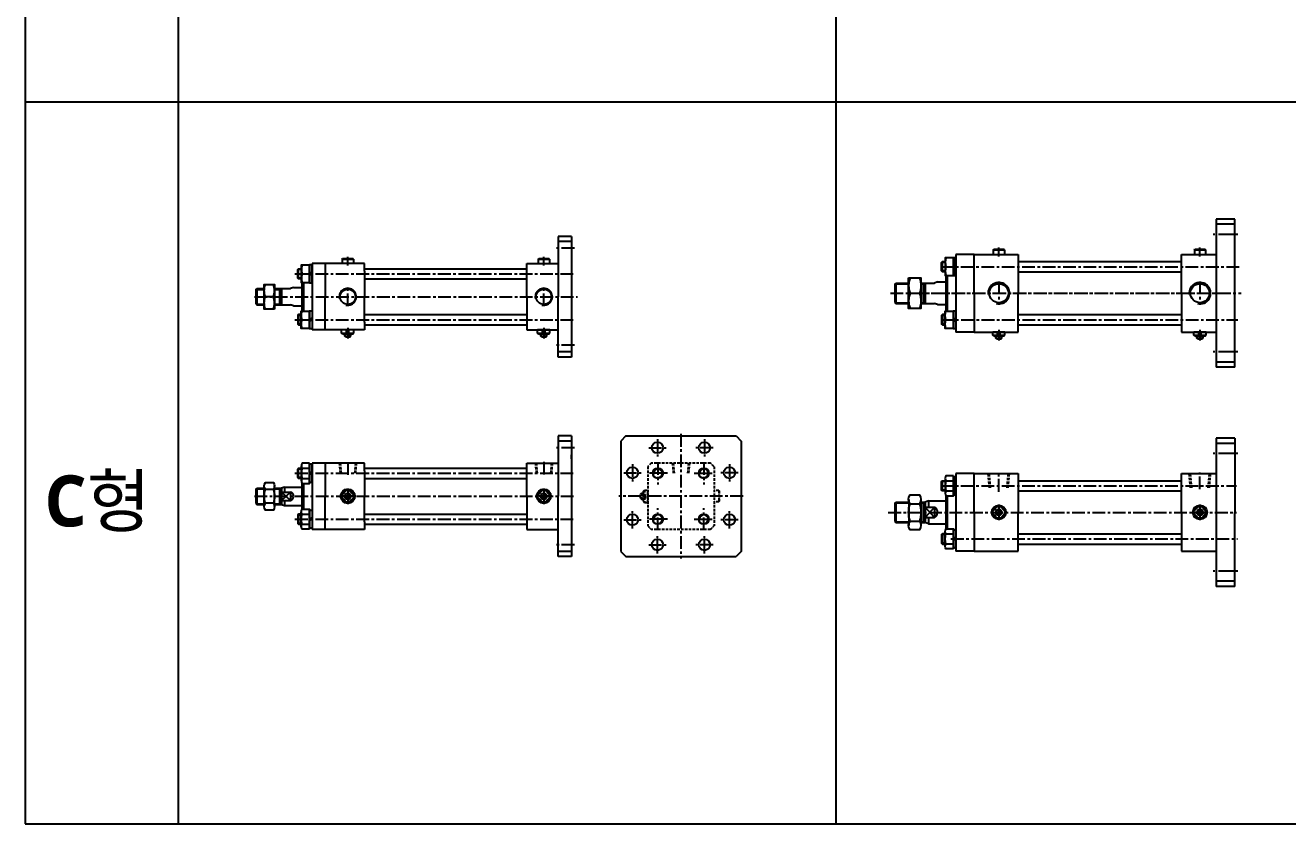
# Model space of a CAD drawing. Extents: x -819 to 29893, y -8942 to 9886.
# Drawn here: x 0 to 1237, y 2786 to 3568 of the extents above; entities that cross this region are included whole.
import ezdxf

# ---------------------------------------------------------------- set-up
doc = ezdxf.new("R2010")
doc.units = 0
doc.header["$LTSCALE"] = 10
doc.header["$MEASUREMENT"] = 0
for name, pattern in [('CENTER', [2, 1.25, -0.25, 0.25, -0.25]), ('CENTERX2', [4, 2.5, -0.5, 0.5, -0.5]), ('HIDDEN', [0.375, 0.25, -0.125])]:
    doc.linetypes.add(name, pattern=pattern)
doc.layers.get('0').update_dxf_attribs({"linetype": 'CONTINUOUS'})
doc.layers.get('DEFPOINTS').update_dxf_attribs({"linetype": 'CONTINUOUS'})
for name, color, linetype in [('CEN', 1, 'CENTERX2'), ('CENTER', 1, 'CENTER'), ('ML', 7, 'CONTINUOUS'), ('THIN', 3, 'CONTINUOUS')]:
    doc.layers.add(name, color=color, linetype=linetype)
doc.styles.add('문자', font='romans.shx')

msp = doc.modelspace()

# ---------------------------------------------------------------- linework, layer by layer
for p, q in [((0, 4349.7), (0, 2785.7)), ((150, 2785.7), (150, 4349.7)), ((794, 4349.7), (794, 2785.7)), ((0, 3492.7), (5072.2, 3492.7)), ((0, 2785.7), (5072.2, 2785.7))]:
    msp.add_line(p, q)
at = {"layer": 'CEN', "color": 1, "linetype": 'CENTER', "ltscale": 1.5}
for p, q in [((1187.6, 3362.8), (1163.6, 3362.8)), ((1187.6, 3247.8), (1163.6, 3247.8)), ((1187.6, 3148.2), (1163.6, 3148.2)), ((1187.6, 3033.2), (1163.6, 3033.2))]:
    msp.add_line(p, q, dxfattribs=at)
at = {"layer": 'CEN', "color": 1, "linetype": 'CENTER'}
for p, q in [((537.9, 3349.3), (518.9, 3349.3)), ((537.9, 3254.3), (518.9, 3254.3)), ((537.9, 3154), (518.9, 3154)), ((610.7, 3154), (627.7, 3154)), ((619.2, 3162.5), (619.2, 3145.5)), ((673.7, 3154), (656.7, 3154)), ((665.2, 3162.5), (665.2, 3145.5)), ((586.2, 3129.5), (603.2, 3129.5)), ((594.7, 3138), (594.7, 3121)), ((698.2, 3129.5), (681.2, 3129.5)), ((689.7, 3138), (689.7, 3121)), ((594.7, 3075), (594.7, 3092)), ((689.7, 3075), (689.7, 3092)), ((586.2, 3083.5), (603.2, 3083.5)), ((698.2, 3083.5), (681.2, 3083.5)), ((619.2, 3050.5), (619.2, 3067.5)), ((665.2, 3050.5), (665.2, 3067.5)), ((537.9, 3059), (518.9, 3059)), ((610.7, 3059), (627.7, 3059)), ((673.7, 3059), (656.7, 3059))]:
    msp.add_line(p, q, dxfattribs=at)
at = {"layer": 'CENTER'}
for p, q in [((629.1, 3129), (610.2, 3129)), ((619.7, 3139.8), (619.7, 3118.1)), ((655.2, 3129), (674.1, 3129)), ((664.7, 3139.8), (664.7, 3118.1)), ((619.7, 3073.1), (619.7, 3094.8)), ((664.7, 3073.1), (664.7, 3094.8)), ((629.1, 3084), (610.2, 3084)), ((655.2, 3084), (674.1, 3084))]:
    msp.add_line(p, q, dxfattribs=at)
at = {"layer": 'DEFPOINTS', "color": 0, "linetype": 'ByBlock'}
msp.add_point((1184.6, 3163.2), dxfattribs=at)
at = {"layer": 'ML'}
for p, q in [((1166.6, 3377.8), (1166.6, 3232.8)), ((1184.6, 3377.8), (1166.6, 3377.8)), ((1184.6, 3232.8), (1184.6, 3377.8)), ((1184.6, 3372.8), (1166.6, 3372.8)), ((521.9, 3360.8), (521.9, 3301.8)), ((534.9, 3360.8), (521.9, 3360.8)), ((534.9, 3355.8), (521.9, 3355.8)), ((534.9, 3360.8), (534.9, 3242.8)), ((310.4, 3338.8), (310.9, 3339.3)), ((310.9, 3339.3), (320.9, 3339.3)), ((321.4, 3338.8), (320.9, 3339.3)), ((502.4, 3338.8), (502.9, 3339.3)), ((502.9, 3339.3), (512.9, 3339.3)), ((513.4, 3338.8), (512.9, 3339.3)), ((911.6, 3343.3), (911.6, 3267.3)), ((929.6, 3343.3), (911.6, 3343.3)), ((929.6, 3305.3), (929.6, 3343.3)), ((929.6, 3343.3), (972.6, 3343.3)), ((948.1, 3347.8), (948.6, 3348.3)), ((948.1, 3347.8), (959.1, 3347.8)), ((948.1, 3343.3), (959.1, 3343.3)), ((948.6, 3348.3), (958.6, 3348.3)), ((959.1, 3347.8), (958.6, 3348.3)), ((972.6, 3343.3), (972.6, 3305.3)), ((1132.6, 3305.3), (1132.6, 3343.3)), ((1132.6, 3343.3), (1166.6, 3343.3)), ((1145.1, 3347.8), (1145.6, 3348.3)), ((1145.1, 3347.8), (1156.1, 3347.8)), ((1145.1, 3343.3), (1156.1, 3343.3)), ((1145.6, 3348.3), (1155.6, 3348.3)), ((1156.1, 3347.8), (1155.6, 3348.3)), ((267.7, 3319.3), (267.7, 3329.3)), ((280.9, 3334.3), (280.9, 3269.3)), ((293.9, 3334.3), (280.9, 3334.3)), ((332.4, 3334.3), (293.9, 3334.3)), ((293.9, 3334.3), (293.9, 3301.8)), ((310.4, 3338.8), (321.4, 3338.8)), ((332.4, 3326.8), (332.4, 3334.3)), ((332.4, 3326.8), (332.4, 3301.8)), ((491.4, 3301.8), (491.4, 3334.3)), ((491.4, 3334.3), (521.9, 3334.3)), ((502.4, 3338.8), (513.4, 3338.8)), ((898.4, 3326.3), (898.4, 3336.3)), ((901.8, 3331.3), (909.1, 3331.3)), ((909.1, 3333.3), (911.6, 3330.8)), ((909.1, 3331.8), (911.6, 3329.3)), ((270.9, 3315.8), (270.9, 3287.8)), ((271.2, 3324.3), (278.4, 3324.3)), ((272.4, 3315.8), (272.4, 3287.8)), ((278.4, 3326.3), (280.9, 3323.8)), ((278.4, 3324.8), (280.9, 3322.3)), ((852.6, 3315.3), (852.6, 3295.3)), ((879.6, 3315.3), (879.6, 3295.3)), ((881.6, 3315.3), (881.6, 3295.3)), ((893.6, 3316.5), (890.6, 3315.3)), ((901.6, 3322.8), (901.6, 3287.8)), ((903.1, 3322.8), (903.1, 3287.8)), ((225.9, 3308.8), (226.9, 3309.8)), ((225.9, 3308.8), (225.9, 3294.8)), ((226.9, 3309.8), (226.9, 3293.8)), ((244.1, 3301.8), (235.2, 3301.8)), ((248.9, 3309.8), (248.9, 3293.8)), ((250.9, 3309.8), (250.9, 3293.8)), ((262.9, 3310.8), (259.9, 3309.8)), ((293.9, 3269.3), (293.9, 3301.8)), ((332.4, 3276.8), (332.4, 3301.8)), ((491.4, 3301.8), (491.4, 3269.3)), ((521.9, 3242.8), (521.9, 3301.8)), ((865.2, 3305.3), (875.9, 3305.3)), ((929.6, 3305.3), (929.6, 3267.3)), ((972.6, 3267.3), (972.6, 3305.3)), ((1132.6, 3305.3), (1132.6, 3267.3)), ((225.9, 3294.8), (226.9, 3293.8)), ((262.9, 3292.8), (259.9, 3293.8)), ((893.6, 3294.1), (890.6, 3295.3)), ((267.7, 3284.3), (267.7, 3274.3)), ((271.2, 3279.3), (278.4, 3279.3)), ((278.4, 3278.8), (280.9, 3281.3)), ((278.4, 3277.3), (280.9, 3279.8)), ((898.4, 3284.3), (898.4, 3274.3)), ((901.8, 3279.3), (909.1, 3279.3)), ((909.1, 3278.8), (911.6, 3281.3)), ((909.1, 3277.3), (911.6, 3279.8)), ((293.9, 3269.3), (280.9, 3269.3)), ((332.4, 3269.3), (293.9, 3269.3)), ((321.9, 3269.3), (309.9, 3269.3)), ((309.9, 3266.3), (309.9, 3269.3)), ((309.9, 3266.3), (314.7, 3266.3)), ((310.9, 3265.3), (309.9, 3266.3)), ((320.9, 3265.3), (310.9, 3265.3)), ((312.9, 3263.3), (312.9, 3265.3)), ((314.7, 3265.3), (314.7, 3269.3)), ((317.1, 3265.3), (317.1, 3269.3)), ((317.1, 3266.3), (321.9, 3266.3)), ((318.9, 3263.3), (318.9, 3265.3)), ((320.9, 3265.3), (321.9, 3266.3)), ((321.9, 3266.3), (321.9, 3269.3)), ((332.4, 3276.8), (332.4, 3269.3)), ((491.4, 3269.3), (521.9, 3269.3)), ((513.9, 3269.3), (501.9, 3269.3)), ((501.9, 3266.3), (501.9, 3269.3)), ((501.9, 3266.3), (506.7, 3266.3)), ((502.9, 3265.3), (501.9, 3266.3)), ((512.9, 3265.3), (502.9, 3265.3)), ((504.9, 3263.3), (504.9, 3265.3)), ((506.7, 3265.3), (506.7, 3269.3)), ((509.1, 3265.3), (509.1, 3269.3)), ((509.1, 3266.3), (513.9, 3266.3)), ((510.9, 3263.3), (510.9, 3265.3)), ((512.9, 3265.3), (513.9, 3266.3)), ((513.9, 3266.3), (513.9, 3269.3)), ((929.6, 3267.3), (911.6, 3267.3)), ((929.6, 3267.3), (972.6, 3267.3)), ((959.6, 3267.3), (947.6, 3267.3)), ((947.6, 3264.3), (947.6, 3267.3)), ((952.4, 3263.3), (952.4, 3267.3)), ((954.8, 3263.3), (954.8, 3267.3)), ((959.6, 3264.3), (959.6, 3267.3)), ((1132.6, 3267.3), (1166.6, 3267.3)), ((1156.6, 3267.3), (1144.6, 3267.3)), ((1144.6, 3264.3), (1144.6, 3267.3)), ((1149.4, 3263.3), (1149.4, 3267.3)), ((1151.8, 3263.3), (1151.8, 3267.3)), ((1156.6, 3264.3), (1156.6, 3267.3)), ((312.9, 3263.3), (318.9, 3263.3)), ((313.9, 3262.3), (312.9, 3263.3)), ((317.9, 3262.3), (313.9, 3262.3)), ((317.9, 3262.3), (318.9, 3263.3)), ((504.9, 3263.3), (510.9, 3263.3)), ((505.9, 3262.3), (504.9, 3263.3)), ((509.9, 3262.3), (505.9, 3262.3)), ((509.9, 3262.3), (510.9, 3263.3)), ((947.6, 3264.3), (952.4, 3264.3)), ((948.6, 3263.3), (947.6, 3264.3)), ((958.6, 3263.3), (948.6, 3263.3)), ((950.6, 3261.3), (950.6, 3263.3)), ((950.6, 3261.3), (956.6, 3261.3)), ((951.6, 3260.3), (950.6, 3261.3)), ((955.6, 3260.3), (951.6, 3260.3)), ((954.8, 3264.3), (959.6, 3264.3)), ((955.6, 3260.3), (956.6, 3261.3)), ((956.6, 3261.3), (956.6, 3263.3)), ((958.6, 3263.3), (959.6, 3264.3)), ((1144.6, 3264.3), (1149.4, 3264.3)), ((1145.6, 3263.3), (1144.6, 3264.3)), ((1155.6, 3263.3), (1145.6, 3263.3)), ((1147.6, 3261.3), (1147.6, 3263.3)), ((1147.6, 3261.3), (1153.6, 3261.3)), ((1148.6, 3260.3), (1147.6, 3261.3)), ((1152.6, 3260.3), (1148.6, 3260.3)), ((1151.8, 3264.3), (1156.6, 3264.3)), ((1152.6, 3260.3), (1153.6, 3261.3)), ((1153.6, 3261.3), (1153.6, 3263.3)), ((1155.6, 3263.3), (1156.6, 3264.3)), ((534.9, 3247.8), (521.9, 3247.8)), ((534.9, 3242.8), (521.9, 3242.8)), ((1184.6, 3237.8), (1166.6, 3237.8)), ((1184.6, 3232.8), (1166.6, 3232.8)), ((521.9, 3165.5), (521.9, 3106.5)), ((534.9, 3165.5), (521.9, 3165.5)), ((534.9, 3160.5), (521.9, 3160.5)), ((534.9, 3165.5), (534.9, 3047.5)), ((588.2, 3165.5), (583.2, 3160.5)), ((583.2, 3160.5), (583.2, 3052.5)), ((588.2, 3165.5), (696.2, 3165.5)), ((696.2, 3165.5), (701.2, 3160.5)), ((701.2, 3160.5), (701.2, 3052.5)), ((1166.6, 3163.2), (1166.6, 3018.2)), ((1184.6, 3163.2), (1166.6, 3163.2)), ((1184.6, 3158.2), (1166.6, 3158.2)), ((1184.6, 3163.2), (1184.6, 3090.7)), ((267.7, 3124), (267.7, 3134)), ((270.4, 3136.3), (270.4, 3121.6)), ((271.2, 3133.9), (278.4, 3133.9)), ((278.4, 3130.9), (280.9, 3128.4)), ((278.4, 3129.5), (280.9, 3127)), ((293.9, 3139), (280.9, 3139)), ((280.9, 3139), (280.9, 3074)), ((293.9, 3139), (293.9, 3106.5)), ((332.4, 3139), (293.9, 3139)), ((332.4, 3131.5), (332.4, 3139)), ((332.4, 3131.5), (332.4, 3106.5)), ((491.4, 3139), (521.9, 3139)), ((491.4, 3106.5), (491.4, 3139)), ((929.6, 3128.7), (911.6, 3128.7)), ((911.6, 3128.7), (911.6, 3052.7)), ((929.6, 3128.7), (972.6, 3128.7)), ((929.6, 3090.7), (929.6, 3128.7)), ((972.6, 3128.7), (972.6, 3090.7)), ((1132.6, 3090.7), (1132.6, 3128.7)), ((1132.6, 3128.7), (1166.6, 3128.7)), ((234.1, 3096.3), (234.1, 3116.6)), ((244.2, 3096.3), (244.2, 3116.6)), ((270.9, 3119.6), (270.9, 3093.3)), ((271.2, 3124), (278.4, 3124)), ((272.4, 3119.1), (272.4, 3093.8)), ((898.4, 3111.7), (898.4, 3121.7)), ((901.1, 3124), (901.1, 3109.3)), ((901.8, 3121.6), (909.1, 3121.6)), ((909.1, 3118.6), (911.6, 3116.1)), ((909.1, 3117.2), (911.6, 3114.7)), ((225.9, 3113.5), (226.9, 3114.5)), ((225.9, 3113.5), (225.9, 3099.5)), ((226.9, 3114.5), (226.9, 3098.5)), ((243.1, 3113.2), (235.2, 3113.2)), ((248.9, 3114.5), (248.9, 3098.5)), ((253.9, 3115.5), (250.9, 3114.5)), ((250.9, 3114.5), (250.9, 3098.5)), ((250.9, 3110.6), (259.9, 3110.6)), ((253.9, 3115.5), (253.9, 3110.6)), ((259.9, 3110.6), (259.9, 3102.3)), ((293.9, 3074), (293.9, 3106.5)), ((314.7, 3112.3), (310, 3107.6)), ((310, 3105.3), (314.7, 3100.6)), ((317.1, 3112.3), (321.8, 3107.6)), ((321.8, 3105.3), (317.1, 3100.6)), ((332.4, 3081.5), (332.4, 3106.5)), ((491.4, 3106.5), (491.4, 3074)), ((506.7, 3112.3), (502, 3107.6)), ((502, 3105.3), (506.7, 3100.6)), ((509.1, 3112.3), (513.8, 3107.6)), ((513.8, 3105.3), (509.1, 3100.6)), ((521.9, 3047.5), (521.9, 3106.5)), ((901.6, 3107.3), (901.6, 3074.1)), ((901.8, 3111.8), (909.1, 3111.8)), ((903.1, 3106.9), (903.1, 3074.5)), ((225.9, 3099.5), (226.9, 3098.5)), ((243.1, 3099.7), (235.2, 3099.7)), ((250.9, 3102.3), (259.9, 3102.3)), ((250.9, 3098.5), (253.9, 3097.5)), ((253.9, 3102.3), (253.9, 3097.5)), ((852.6, 3100.7), (852.6, 3080.7)), ((865.3, 3103.4), (865.3, 3077.9)), ((866.6, 3099.2), (876, 3099.2)), ((877.3, 3103.4), (877.3, 3077.9)), ((879.6, 3100.7), (879.6, 3080.7)), ((884.6, 3101.9), (881.6, 3100.7)), ((881.6, 3100.7), (881.6, 3080.7)), ((881.6, 3095.7), (890.9, 3095.7)), ((884.6, 3101.9), (884.6, 3095.7)), ((890.6, 3095.7), (890.6, 3085.6)), ((952.4, 3096.6), (947.7, 3091.9)), ((954.8, 3096.6), (959.5, 3091.9)), ((1149.4, 3096.6), (1144.7, 3091.9)), ((1151.8, 3096.6), (1156.5, 3091.9)), ((267.7, 3089), (267.7, 3079)), ((270.4, 3076.6), (270.4, 3091.3)), ((271.2, 3088.9), (278.4, 3088.9)), ((278.4, 3083.4), (280.9, 3085.9)), ((278.4, 3082), (280.9, 3084.5)), ((332.4, 3081.5), (332.4, 3074)), ((866.6, 3082.2), (876, 3082.2)), ((881.6, 3085.6), (890.6, 3085.6)), ((884.6, 3079.5), (881.6, 3080.7)), ((884.6, 3085.6), (884.6, 3079.5)), ((929.6, 3090.7), (929.6, 3052.7)), ((947.7, 3089.5), (952.4, 3084.8)), ((959.5, 3089.5), (954.8, 3084.8)), ((972.6, 3052.7), (972.6, 3090.7)), ((1132.6, 3090.7), (1132.6, 3052.7)), ((1144.7, 3089.5), (1149.4, 3084.8)), ((1156.5, 3089.5), (1151.8, 3084.8)), ((1184.6, 3018.2), (1184.6, 3090.7)), ((271.2, 3079), (278.4, 3079)), ((293.9, 3074), (280.9, 3074)), ((332.4, 3074), (293.9, 3074)), ((491.4, 3074), (521.9, 3074)), ((898.4, 3069.7), (898.4, 3059.7)), ((901.1, 3057.3), (901.1, 3072)), ((901.8, 3069.6), (909.1, 3069.6)), ((901.8, 3059.8), (909.1, 3059.8)), ((909.1, 3064.1), (911.6, 3066.6)), ((909.1, 3062.7), (911.6, 3065.2)), ((534.9, 3052.5), (521.9, 3052.5)), ((534.9, 3047.5), (521.9, 3047.5)), ((583.2, 3052.5), (588.2, 3047.5)), ((588.2, 3047.5), (696.2, 3047.5)), ((701.2, 3052.5), (696.2, 3047.5)), ((929.6, 3052.7), (911.6, 3052.7)), ((929.6, 3052.7), (972.6, 3052.7)), ((1132.6, 3052.7), (1166.6, 3052.7)), ((1184.6, 3023.2), (1166.6, 3023.2)), ((1184.6, 3018.2), (1166.6, 3018.2))]:
    msp.add_line(p, q, dxfattribs=at)
at = {"layer": 'ML', "color": 1, "linetype": 'CENTER'}
for p, q in [((315.9, 3332.3), (315.9, 3341)), ((507.9, 3332.3), (507.9, 3341)), ((953.6, 3341.3), (953.6, 3350)), ((1150.6, 3341.3), (1150.6, 3350)), ((896.5, 3331.3), (1191.4, 3331.3)), ((264.2, 3324.3), (538.3, 3324.3)), ((953.6, 3316.8), (953.6, 3293.8)), ((1150.6, 3316.8), (1150.6, 3293.8)), ((224.5, 3301.8), (541, 3301.8)), ((315.9, 3292.6), (315.9, 3311)), ((507.9, 3292.6), (507.9, 3311)), ((847.4, 3305.3), (1170.2, 3305.3)), ((868.2, 3305.3), (1191, 3305.3)), ((264.2, 3279.3), (538.3, 3279.3)), ((896.7, 3279.3), (1187.8, 3279.3)), ((315.9, 3271.5), (315.9, 3261.1)), ((507.9, 3271.5), (507.9, 3261.1)), ((953.6, 3269.5), (953.6, 3259.1)), ((1150.6, 3269.5), (1150.6, 3259.1)), ((642.2, 3167.5), (642.2, 3045.5)), ((264.2, 3129), (538.3, 3129)), ((315.9, 3139.9), (315.9, 3127.3)), ((507.9, 3140.3), (507.9, 3126.8)), ((953.6, 3110.9), (953.6, 3129.6)), ((1150.6, 3113.4), (1150.6, 3129.6)), ((896.5, 3116.7), (1186.4, 3116.7)), ((224.5, 3106.5), (538.9, 3106.5)), ((323.6, 3106.5), (308.2, 3106.5)), ((315.9, 3114.2), (315.9, 3098.8)), ((515.6, 3106.5), (500.2, 3106.5)), ((507.9, 3114.2), (507.9, 3098.8)), ((703.1, 3106.5), (581.4, 3106.5)), ((953.6, 3098.4), (953.6, 3083)), ((1150.6, 3098.4), (1150.6, 3083)), ((264.2, 3084), (538.3, 3084)), ((845.3, 3090.7), (1186.4, 3090.7)), ((1158.3, 3090.7), (1142.9, 3090.7)), ((906.7, 3064.7), (1187.5, 3064.7))]:
    msp.add_line(p, q, dxfattribs=at)
at = {"layer": 'ML', "color": 7, "linetype": 'Continuous'}
for p, q in [((948.1, 3347.8), (948.1, 3343.3)), ((959.1, 3347.8), (959.1, 3343.3)), ((1145.1, 3347.8), (1145.1, 3343.3)), ((1156.1, 3347.8), (1156.1, 3343.3)), ((310.4, 3338.8), (310.4, 3334.3)), ((321.4, 3338.8), (321.4, 3334.3)), ((332.4, 3329.3), (491.4, 3329.3)), ((502.4, 3338.8), (502.4, 3334.3)), ((513.4, 3338.8), (513.4, 3334.3)), ((972.6, 3336.3), (1132.6, 3336.3)), ((332.4, 3319.3), (491.4, 3319.3)), ((851.6, 3314.3), (852.6, 3315.3)), ((851.6, 3314.3), (851.6, 3296.3)), ((852.6, 3315.3), (865.2, 3315.3)), ((877.2, 3315.3), (881.6, 3315.3)), ((881.6, 3315.3), (890.6, 3315.3)), ((893.6, 3316.5), (901.6, 3316.5)), ((972.6, 3326.3), (1132.6, 3326.3)), ((226.9, 3309.8), (234.1, 3309.8)), ((244.1, 3309.8), (259.9, 3309.8)), ((262.9, 3310.8), (270.9, 3310.8)), ((226.9, 3293.8), (234.1, 3293.8)), ((244.1, 3293.8), (259.9, 3293.8)), ((262.9, 3292.8), (270.9, 3292.8)), ((851.6, 3296.3), (852.6, 3295.3)), ((852.6, 3295.3), (865.2, 3295.3)), ((877.2, 3295.3), (881.6, 3295.3)), ((881.6, 3295.3), (890.6, 3295.3)), ((893.6, 3294.1), (901.6, 3294.1)), ((332.4, 3284.3), (491.4, 3284.3)), ((972.6, 3284.3), (1132.6, 3284.3)), ((332.4, 3274.3), (491.4, 3274.3)), ((972.6, 3274.3), (1132.6, 3274.3)), ((332.4, 3134), (491.4, 3134)), ((332.4, 3124), (491.4, 3124)), ((972.6, 3121.7), (1132.6, 3121.7)), ((226.9, 3114.5), (234.1, 3114.5)), ((244.2, 3114.5), (250.9, 3114.5)), ((253.9, 3115.5), (270.9, 3115.5)), ((972.6, 3111.7), (1132.6, 3111.7)), ((226.9, 3098.5), (234.1, 3098.5)), ((244.2, 3098.5), (250.9, 3098.5)), ((253.9, 3097.5), (270.9, 3097.5)), ((851.6, 3099.7), (852.6, 3100.7)), ((851.6, 3099.7), (851.6, 3081.7)), ((852.6, 3100.7), (865.3, 3100.7)), ((877.3, 3100.7), (881.6, 3100.7)), ((884.6, 3101.9), (901.6, 3101.9)), ((332.4, 3089), (491.4, 3089)), ((851.6, 3081.7), (852.6, 3080.7)), ((852.6, 3080.7), (865.3, 3080.7)), ((877.3, 3080.7), (881.6, 3080.7)), ((884.6, 3079.5), (901.6, 3079.5)), ((332.4, 3079), (491.4, 3079)), ((972.6, 3069.7), (1132.6, 3069.7)), ((972.6, 3059.7), (1132.6, 3059.7))]:
    msp.add_line(p, q, dxfattribs=at)
at = {"layer": 'ML', "color": 2, "linetype": 'Continuous'}
for p, q in [((851.8, 3314.5), (865.2, 3314.5)), ((877.2, 3314.5), (879.6, 3314.5)), ((226.2, 3309), (234.1, 3309)), ((244.1, 3309), (248.9, 3309)), ((226.2, 3294.5), (234.1, 3294.5)), ((244.1, 3294.5), (248.9, 3294.5)), ((851.8, 3296), (865.2, 3296)), ((877.2, 3296), (879.6, 3296)), ((226.2, 3113.7), (234.1, 3113.7)), ((244.2, 3113.7), (248.9, 3113.7)), ((226.2, 3099.2), (234.1, 3099.2)), ((244.2, 3099.2), (248.9, 3099.2)), ((851.8, 3099.9), (865.3, 3099.9)), ((877.3, 3099.9), (879.6, 3099.9)), ((851.8, 3081.4), (865.3, 3081.4)), ((877.3, 3081.4), (879.6, 3081.4))]:
    msp.add_line(p, q, dxfattribs=at)
at = {"layer": 'ML', "color": 2}
for p, q in [((879.6, 3314.5), (880.9, 3315.3)), ((248.9, 3309), (250.2, 3309.8)), ((248.9, 3294.5), (250.2, 3293.8)), ((879.6, 3296), (880.9, 3295.3)), ((313.4, 3262.8), (313.4, 3265.3)), ((318.4, 3262.8), (318.4, 3265.3)), ((505.4, 3262.8), (505.4, 3265.3)), ((510.4, 3262.8), (510.4, 3265.3)), ((951.1, 3260.8), (951.1, 3263.3)), ((956.1, 3260.8), (956.1, 3263.3)), ((1148.1, 3260.8), (1148.1, 3263.3)), ((1153.1, 3260.8), (1153.1, 3263.3)), ((534.9, 3143), (534.9, 3147)), ((248.9, 3113.7), (250.2, 3114.5)), ((259.9, 3110.6), (250.9, 3102.3)), ((259.9, 3102.3), (250.9, 3110.6)), ((248.9, 3099.2), (250.2, 3098.5)), ((879.6, 3099.9), (880.9, 3100.7)), ((890.6, 3095.7), (881.6, 3085.6)), ((890.6, 3085.6), (881.6, 3095.7)), ((879.6, 3081.4), (880.9, 3080.7))]:
    msp.add_line(p, q, dxfattribs=at)
at = {"layer": 'ML', "color": 6, "linetype": 'HIDDEN'}
for p, q in [((307.6, 3139), (308.5, 3129)), ((308.4, 3139), (309.3, 3129)), ((323.4, 3139), (322.5, 3129)), ((324.2, 3139), (323.4, 3129)), ((499.6, 3139), (500.5, 3129)), ((500.4, 3139), (501.3, 3129)), ((515.4, 3139), (514.5, 3129)), ((516.2, 3139), (515.4, 3129)), ((609.7, 3135.4), (609.7, 3077.5)), ((671.1, 3139), (613.2, 3139)), ((633.8, 3139), (634.7, 3129)), ((634.7, 3139), (635.6, 3129)), ((649.6, 3139), (648.8, 3129)), ((650.5, 3139), (649.6, 3129)), ((674.7, 3135.4), (674.7, 3077.5)), ((944.3, 3114.7), (943.1, 3128.7)), ((945.5, 3114.7), (944.3, 3128.7)), ((961.7, 3114.7), (962.9, 3128.7)), ((962.8, 3114.7), (964.1, 3128.7)), ((1141.3, 3114.7), (1140.1, 3128.7)), ((1142.5, 3114.7), (1141.3, 3128.7)), ((1158.7, 3114.7), (1159.9, 3128.7)), ((1159.8, 3114.7), (1161.1, 3128.7)), ((602.7, 3108.5), (603.7, 3109.5)), ((602.7, 3104.5), (602.7, 3108.5)), ((602.7, 3104.5), (603.7, 3103.5)), ((603.2, 3109), (605.7, 3109)), ((603.2, 3104), (605.7, 3104)), ((603.7, 3109.5), (605.7, 3109.5)), ((603.7, 3109.5), (603.7, 3103.5)), ((605.7, 3111.5), (606.7, 3112.5)), ((605.7, 3101.5), (605.7, 3111.5)), ((605.7, 3107.6), (609.7, 3107.6)), ((605.7, 3105.3), (609.7, 3105.3)), ((606.7, 3112.5), (609.7, 3112.5)), ((606.7, 3112.5), (606.7, 3107.6)), ((606.7, 3105.3), (606.7, 3100.5)), ((609.7, 3100.5), (609.7, 3112.5)), ((679.2, 3112), (674.7, 3112)), ((679.2, 3112), (679.7, 3111.5)), ((679.2, 3112), (679.2, 3101)), ((679.7, 3111.5), (679.7, 3101.5)), ((603.7, 3103.5), (605.7, 3103.5)), ((605.7, 3101.5), (606.7, 3100.5)), ((606.7, 3100.5), (609.7, 3100.5)), ((679.2, 3101), (674.7, 3101)), ((679.2, 3101), (679.7, 3101.5)), ((671.1, 3074), (613.2, 3074))]:
    msp.add_line(p, q, dxfattribs=at)
at = {"layer": 'ML'}
for points in [[(909.1, 3339.8), (901.1, 3339.8), (901.1, 3322.8), (909.1, 3322.8)], [(278.4, 3332.8), (270.4, 3332.8), (270.4, 3315.8), (278.4, 3315.8)], [(865.2, 3320.3), (877.2, 3320.3), (877.2, 3290.3), (865.2, 3290.3)], [(244.1, 3289.8), (234.1, 3289.8), (234.1, 3313.8), (244.1, 3313.8)], [(278.4, 3270.8), (270.4, 3270.8), (270.4, 3287.8), (278.4, 3287.8)], [(909.1, 3270.8), (901.1, 3270.8), (901.1, 3287.8), (909.1, 3287.8)]]:
    msp.add_lwpolyline(points, close=True, dxfattribs=at)
for points in [[(901.8, 3339.8, 0.178633), (901.8, 3331.3, 0.178633), (901.8, 3322.8)], [(271.2, 3332.8, 0.178633), (271.2, 3324.3, 0.178633), (271.2, 3315.8)], [(866.6, 3320.3, 0.178633), (866.6, 3305.3, 0.178633), (866.6, 3290.3)], [(875.9, 3320.3, -0.178633), (875.9, 3305.3, -0.178633), (875.9, 3290.3)], [(235.2, 3289.8, -0.178633), (235.2, 3301.8, -0.178633), (235.2, 3313.8)], [(243.1, 3289.8, 0.178633), (243.1, 3301.8, 0.178633), (243.1, 3313.8)], [(271.2, 3270.8, -0.178633), (271.2, 3279.3, -0.178633), (271.2, 3287.8)], [(901.8, 3270.8, -0.178633), (901.8, 3279.3, -0.178633), (901.8, 3287.8)], [(278.4, 3138.8), (271.2, 3138.8, 0.309401), (271.2, 3133.9, 0.154701), (271.2, 3124, 0.309401), (271.2, 3119.1), (278.4, 3119.1), (278.4, 3138.8)], [(243.1, 3099.7, -0.309401), (243.1, 3093), (235.2, 3093, -0.309401), (235.2, 3099.7, -0.154701), (235.2, 3113.2, -0.309401), (235.2, 3120), (243.1, 3120, -0.309401), (243.1, 3113.2, -0.154701), (243.1, 3099.7, 0.178633)], [(909.1, 3126.5), (901.8, 3126.5, 0.309401), (901.8, 3121.6, 0.154701), (901.8, 3111.8, 0.309401), (901.8, 3106.9), (909.1, 3106.9), (909.1, 3126.5)], [(866.6, 3099.2, -0.309401), (866.6, 3107.7), (876, 3107.7, -0.309401), (876, 3099.2, -0.154701), (876, 3082.2, -0.309401), (876, 3073.7), (866.6, 3073.7, -0.309401), (866.6, 3082.2, -0.154701), (866.6, 3099.2)], [(278.4, 3074.1), (271.2, 3074.1, -0.309401), (271.2, 3079, -0.154701), (271.2, 3088.9, -0.309401), (271.2, 3093.8), (278.4, 3093.8), (278.4, 3074.1)], [(909.1, 3054.9), (901.8, 3054.9, -0.309401), (901.8, 3059.8, -0.154701), (901.8, 3069.6, -0.309401), (901.8, 3074.5), (909.1, 3074.5), (909.1, 3054.9)]]:
    msp.add_lwpolyline(points, format="xyb", dxfattribs=at)
for points in [[(911.6, 3322.5), (911.6, 3340.1), (909.1, 3340.1), (909.1, 3322.5), (911.6, 3322.5)], [(270.4, 3319.3), (267.7, 3319.3), (266.9, 3320.1), (266.9, 3328.5), (267.7, 3329.3), (270.4, 3329.3)], [(280.9, 3315.5), (280.9, 3333.1), (278.4, 3333.1), (278.4, 3315.5), (280.9, 3315.5)], [(901.1, 3326.3), (898.4, 3326.3), (897.6, 3327.1), (897.6, 3335.5), (898.4, 3336.3), (901.1, 3336.3)], [(270.4, 3284.3), (267.7, 3284.3), (266.9, 3283.5), (266.9, 3275.1), (267.7, 3274.3), (270.4, 3274.3)], [(280.9, 3288.1), (280.9, 3270.5), (278.4, 3270.5), (278.4, 3288.1), (280.9, 3288.1)], [(901.1, 3284.3), (898.4, 3284.3), (897.6, 3283.5), (897.6, 3275.1), (898.4, 3274.3), (901.1, 3274.3)], [(911.6, 3288.1), (911.6, 3270.5), (909.1, 3270.5), (909.1, 3288.1), (911.6, 3288.1)], [(270.4, 3124), (267.7, 3124), (266.9, 3124.8), (266.9, 3133.1), (267.7, 3134), (270.4, 3134)], [(280.9, 3120.2), (280.9, 3137.8), (278.4, 3137.8), (278.4, 3120.2), (280.9, 3120.2)], [(901.1, 3111.7), (898.4, 3111.7), (897.6, 3112.5), (897.6, 3120.9), (898.4, 3121.7), (901.1, 3121.7)], [(911.6, 3107.9), (911.6, 3125.5), (909.1, 3125.5), (909.1, 3107.9), (911.6, 3107.9)], [(280.9, 3092.8), (280.9, 3075.2), (278.4, 3075.2), (278.4, 3092.8), (280.9, 3092.8)], [(270.4, 3089), (267.7, 3089), (266.9, 3088.1), (266.9, 3079.8), (267.7, 3079), (270.4, 3079)], [(901.1, 3069.7), (898.4, 3069.7), (897.6, 3068.9), (897.6, 3060.5), (898.4, 3059.7), (901.1, 3059.7)], [(911.6, 3073.5), (911.6, 3055.9), (909.1, 3055.9), (909.1, 3073.5), (911.6, 3073.5)]]:
    msp.add_lwpolyline(points, dxfattribs=at)
for centre, radius in [((953.6, 3305.3), 9.32), ((1150.6, 3305.3), 9.32), ((315.9, 3301.8), 7.48), ((507.9, 3301.8), 7.48), ((619.2, 3154), 5.5), ((665.2, 3154), 5.5), ((594.7, 3129.5), 5.5), ((619.7, 3129), 5), ((664.7, 3129), 5), ((689.7, 3129.5), 5.5), ((315.9, 3106.5), 7), ((315.9, 3106.5), 6), ((315.9, 3106.5), 3), ((507.9, 3106.5), 7), ((507.9, 3106.5), 6), ((507.9, 3106.5), 3), ((953.6, 3090.7), 7), ((953.6, 3090.7), 6), ((953.6, 3090.7), 3), ((1150.6, 3090.7), 7), ((1150.6, 3090.7), 6), ((1150.6, 3090.7), 3), ((594.7, 3083.5), 5.5), ((619.7, 3084), 5), ((664.7, 3084), 5), ((689.7, 3083.5), 5.5), ((619.2, 3059), 5.5), ((665.2, 3059), 5.5)]:
    msp.add_circle(centre, radius, dxfattribs=at)
at = {"layer": 'ML', "color": 2}
for centre in [(315.9, 3106.5), (507.9, 3106.5), (953.6, 3090.7), (1150.6, 3090.7)]:
    msp.add_circle(centre, 2.5, dxfattribs=at)
for centre, radius, start, end in [((953.6, 3305.3), 10.5, 255.8665, 186.9898), ((1150.6, 3305.3), 10.5, 255.8665, 186.9898), ((315.9, 3301.8), 8.33, 257.7757, 190.5803), ((507.9, 3301.8), 8.33, 257.7757, 190.5803), ((619.7, 3129), 4.19, 259.1333, 190.7369), ((664.7, 3129), 4.19, 256.0782, 189.9609), ((315.9, 3106.5), 6.5, 262.191, 185.6433), ((507.9, 3106.5), 6.5, 262.191, 185.6433), ((953.6, 3090.7), 6.5, 262.191, 185.6433), ((1150.6, 3090.7), 6.5, 262.191, 185.6433), ((619.7, 3084), 4.19, 259.5017, 192.7138), ((664.7, 3084), 4.19, 256.8489, 192.1583)]:
    msp.add_arc(centre, radius, start, end, dxfattribs=at)
at = {"layer": 'ML', "color": 6, "linetype": 'HIDDEN'}
for start, end in [(131.6579, 138.3421), (41.6579, 48.3421), (221.6579, 228.3421), (311.6579, 318.3421)]:
    msp.add_arc((642.2, 3106.5), 43.5, start, end, dxfattribs=at)
at = {"layer": 'ML'}
for centre, radius, start, end in [((258.6, 3106.5), 4.33, 287.9202, 72.0798), ((887.7, 3090.8), 5.89, 299.364, 57.3312)]:
    msp.add_arc(centre, radius, start, end, dxfattribs=at)
at = {"layer": 'THIN', "color": 2}
for p, q in [((270.4, 3328.5), (266.9, 3328.5)), ((901.1, 3335.5), (897.6, 3335.5)), ((901.1, 3327.1), (897.6, 3327.1)), ((270.4, 3320.1), (266.9, 3320.1)), ((270.4, 3283.5), (266.9, 3283.5)), ((901.1, 3283.5), (897.6, 3283.5)), ((270.4, 3275.1), (266.9, 3275.1)), ((901.1, 3275.1), (897.6, 3275.1)), ((270.4, 3133.1), (266.9, 3133.1)), ((270.4, 3124.8), (266.9, 3124.8)), ((901.1, 3120.9), (897.6, 3120.9)), ((901.1, 3112.5), (897.6, 3112.5)), ((270.4, 3088.1), (266.9, 3088.1)), ((270.4, 3079.8), (266.9, 3079.8)), ((901.1, 3068.9), (897.6, 3068.9)), ((901.1, 3060.5), (897.6, 3060.5))]:
    msp.add_line(p, q, dxfattribs=at)

# ---------------------------------------------------------------- texts
at = {"insert": (18.7, 3126.9), "char_height": 50, "attachment_point": 1, "style": '문자'}
msp.add_mtext_dynamic_manual_height_columns('{\\fMalgun Gothic|b1|i0|c129|p50;C형}', width=655.383, gutter_width=160, heights=[0], dxfattribs=at)

doc.saveas('drawing.dxf')
